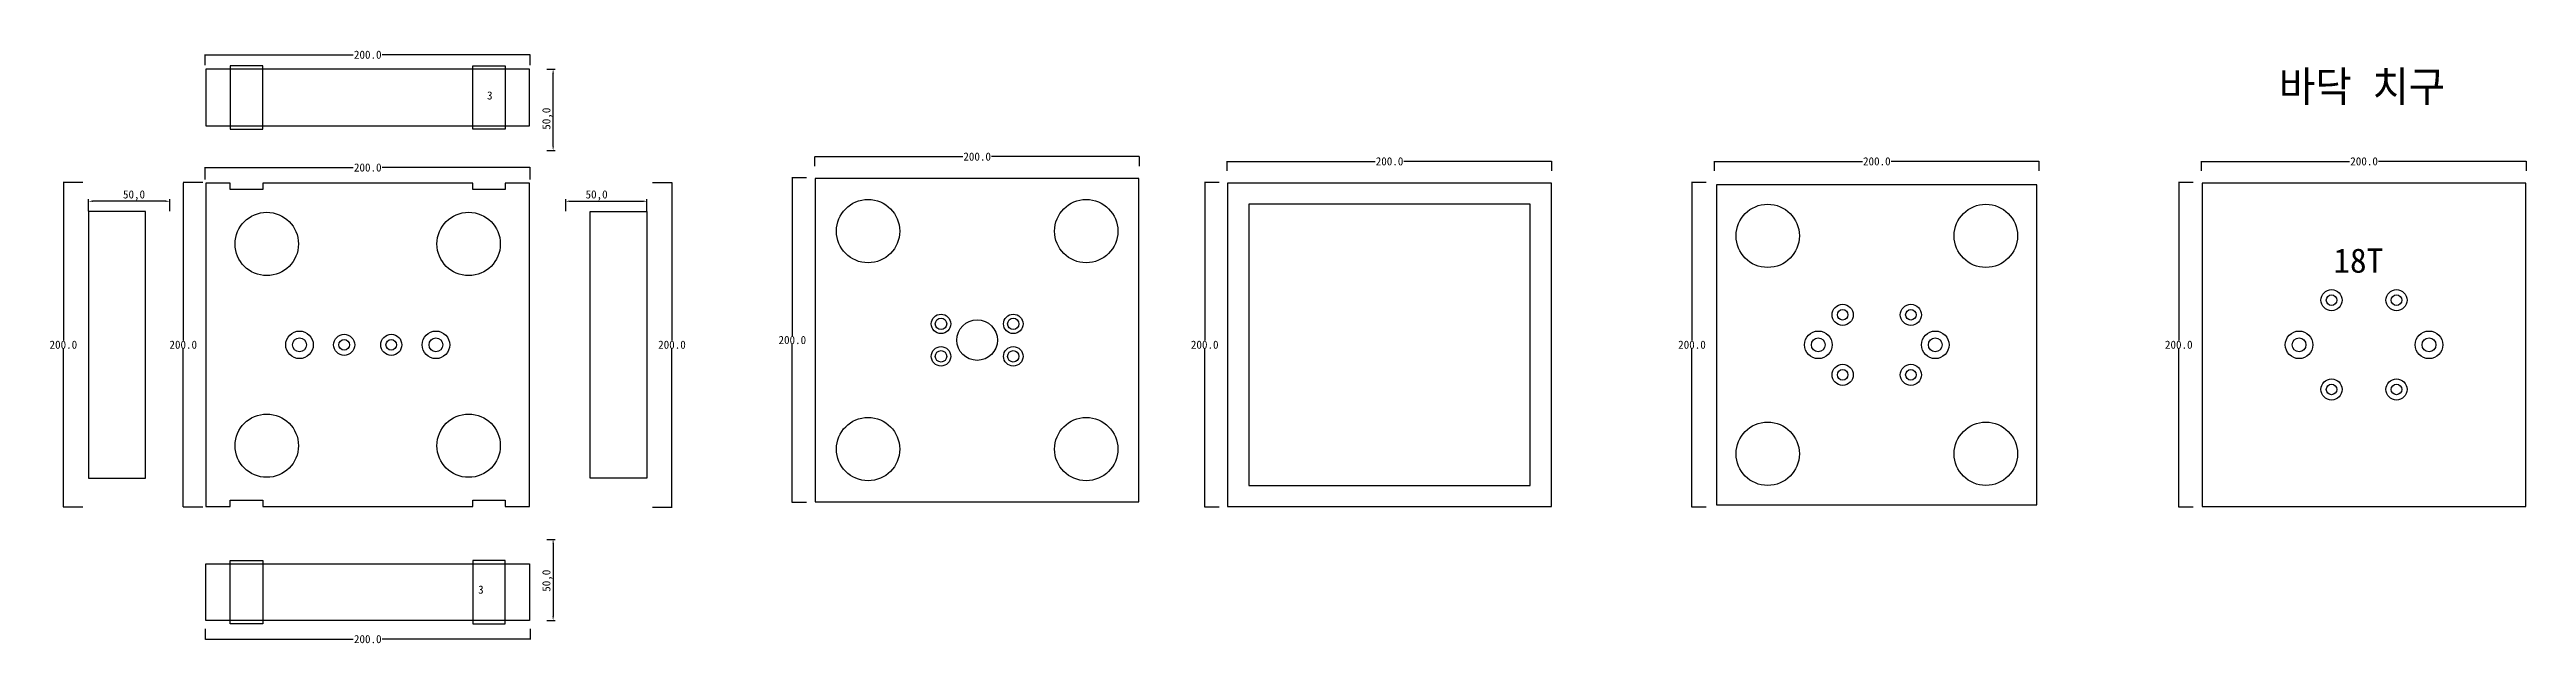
# Model space of a CAD drawing. Header units: millimetres. Extents: x 248 to 1773, y 158 to 525.
import ezdxf

# ---------------------------------------------------------------- set-up
doc = ezdxf.new("R2010")
doc.units = ezdxf.units.MM
for name, color, linetype in [('TEXT', 3, 'Continuous'), ('볼트 구멍', 7, 'Continuous'), ('치구', 7, 'Continuous'), ('치수', 7, 'Continuous')]:
    doc.layers.add(name, color=color, linetype=linetype)
doc.dimstyles.new('ISO-25', dxfattribs={"dimtxt": 2.5, "dimasz": 2.5, "dimexe": 1.25, "dimexo": 0.625, "dimtad": 1, "dimtxsty": 'Standard', "dimcen": 2.5, "dimadec": 0, "dimazin": 0, "dimtfac": 1, "dimtmove": 0, "dimatfit": 3, "dimfxl": 0, "dimarcsym": 0})
doc.dimstyles.get("Standard").update_dxf_attribs({"dimtxt": 7, "dimasz": 0.18, "dimexe": 0.18, "dimexo": 0.0625, "dimgap": 0.09, "dimtad": 0, "dimtih": 1, "dimtoh": 1, "dimdec": 1, "dimzin": 0, "dimdsep": 46, "dimtxsty": 'Standard', "dimcen": 0.09, "dimadec": 0, "dimazin": 0, "dimtfac": 1, "dimtdec": 1, "dimtofl": 0, "dimtmove": 0, "dimatfit": 3, "dimfxl": 0, "dimtolj": 1, "dimtzin": 0, "dimarcsym": 0})

# ---------------------------------------------------------------- blocks, each defined once
blk = doc.blocks.new('*D20')
at = {"layer": 'Defpoints', "color": 0, "linetype": 'Continuous'}
for p in [(973.5, 450.1), (1173.5, 456), (1173.5, 450.1)]:
    blk.add_point(p, dxfattribs=at)
at = {"layer": '치수', "color": 0, "linetype": 'Continuous', "lineweight": -2}
for p, q in [((973.5, 450.1), (973.5, 456.1)), ((973.7, 456), (1064.6, 456)), ((1173.3, 456), (1082.3, 456)), ((1173.5, 450.1), (1173.5, 456.1))]:
    blk.add_line(p, q, dxfattribs=at)
at = {"layer": '치수', "color": 0, "linetype": 'Continuous'}
for points in [[(973.7, 456), (973.7, 455.9), (973.5, 456)], [(1173.3, 456), (1173.3, 455.9), (1173.5, 456)]]:
    blk.add_solid(points, dxfattribs=at)
at = {"layer": '치수', "color": 0, "linetype": 'Continuous', "insert": (1073.5, 456), "char_height": 5, "attachment_point": 5}
blk.add_mtext('\\A1;200.0', dxfattribs=at)
blk = doc.blocks.new('*D21')
at = {"layer": 'Defpoints', "color": 0, "linetype": 'Continuous'}
for p in [(1268.6, 443), (1259.7, 243), (1268.6, 243)]:
    blk.add_point(p, dxfattribs=at)
at = {"layer": '치수', "color": 0, "linetype": 'Continuous', "lineweight": -2}
for p, q in [((1268.5, 443), (1259.5, 443)), ((1259.7, 442.8), (1259.7, 345.6)), ((1259.7, 243.1), (1259.7, 340.4)), ((1268.5, 243), (1259.5, 243))]:
    blk.add_line(p, q, dxfattribs=at)
at = {"layer": '치수', "color": 0, "linetype": 'Continuous'}
for points in [[(1259.6, 442.8), (1259.7, 442.8), (1259.7, 443)], [(1259.6, 243.1), (1259.7, 243.1), (1259.7, 243)]]:
    blk.add_solid(points, dxfattribs=at)
at = {"layer": '치수', "color": 0, "linetype": 'Continuous', "insert": (1259.7, 343), "char_height": 5, "attachment_point": 5}
blk.add_mtext('\\A1;200.0', dxfattribs=at)
blk = doc.blocks.new('*D22')
at = {"layer": 'Defpoints', "color": 0, "linetype": 'Continuous'}
for p in [(1568.3, 443), (1559.4, 243), (1568.3, 243)]:
    blk.add_point(p, dxfattribs=at)
at = {"layer": '치수', "color": 0, "linetype": 'Continuous', "lineweight": -2}
for p, q in [((1568.3, 443), (1559.2, 443)), ((1559.4, 442.8), (1559.4, 345.6)), ((1559.4, 243.1), (1559.4, 340.4)), ((1568.3, 243), (1559.2, 243))]:
    blk.add_line(p, q, dxfattribs=at)
at = {"layer": '치수', "color": 0, "linetype": 'Continuous'}
for points in [[(1559.4, 442.8), (1559.5, 442.8), (1559.4, 443)], [(1559.4, 243.1), (1559.5, 243.1), (1559.4, 243)]]:
    blk.add_solid(points, dxfattribs=at)
at = {"layer": '치수', "color": 0, "linetype": 'Continuous', "insert": (1559.4, 343), "char_height": 5, "attachment_point": 5}
blk.add_mtext('\\A1;200.0', dxfattribs=at)
blk = doc.blocks.new('*D23')
at = {"layer": 'Defpoints', "color": 0, "linetype": 'Continuous'}
for p in [(1273.5, 450.1), (1473.5, 456), (1473.5, 450.1)]:
    blk.add_point(p, dxfattribs=at)
at = {"layer": '치수', "color": 0, "linetype": 'Continuous', "lineweight": -2}
for p, q in [((1273.5, 450.1), (1273.5, 456.1)), ((1273.7, 456), (1364.6, 456)), ((1473.3, 456), (1382.3, 456)), ((1473.5, 450.1), (1473.5, 456.1))]:
    blk.add_line(p, q, dxfattribs=at)
at = {"layer": '치수', "color": 0, "linetype": 'Continuous'}
for points in [[(1273.7, 456), (1273.7, 455.9), (1273.5, 456)], [(1473.3, 456), (1473.3, 455.9), (1473.5, 456)]]:
    blk.add_solid(points, dxfattribs=at)
at = {"layer": '치수', "color": 0, "linetype": 'Continuous', "insert": (1373.5, 456), "char_height": 5, "attachment_point": 5}
blk.add_mtext('\\A1;200.0', dxfattribs=at)
blk = doc.blocks.new('*D24')
at = {"layer": 'Defpoints', "color": 0, "linetype": 'Continuous'}
for p in [(1573.5, 450.1), (1773.5, 456), (1773.5, 450.1)]:
    blk.add_point(p, dxfattribs=at)
at = {"layer": '치수', "color": 0, "linetype": 'Continuous', "lineweight": -2}
for p, q in [((1573.5, 450.1), (1573.5, 456.1)), ((1573.7, 456), (1664.6, 456)), ((1773.3, 456), (1682.3, 456)), ((1773.5, 450.1), (1773.5, 456.1))]:
    blk.add_line(p, q, dxfattribs=at)
at = {"layer": '치수', "color": 0, "linetype": 'Continuous'}
for points in [[(1573.7, 456), (1573.7, 455.9), (1573.5, 456)], [(1773.3, 456), (1773.3, 455.9), (1773.5, 456)]]:
    blk.add_solid(points, dxfattribs=at)
at = {"layer": '치수', "color": 0, "linetype": 'Continuous', "insert": (1673.5, 456), "char_height": 5, "attachment_point": 5}
blk.add_mtext('\\A1;200.0', dxfattribs=at)
blk = doc.blocks.new('*D25')
at = {"layer": 'Defpoints', "color": 0, "linetype": 'Continuous'}
for p in [(544.4, 521.7), (344.4, 515.3), (544.4, 515.3)]:
    blk.add_point(p, dxfattribs=at)
at = {"layer": '치수', "color": 0, "linetype": 'Continuous', "lineweight": -2}
for p, q in [((344.4, 515.3), (344.4, 521.8)), ((344.6, 521.7), (435.5, 521.7)), ((544.2, 521.7), (453.2, 521.7)), ((544.4, 515.3), (544.4, 521.8))]:
    blk.add_line(p, q, dxfattribs=at)
at = {"layer": '치수', "color": 0, "linetype": 'Continuous'}
for points in [[(344.6, 521.7), (344.6, 521.6), (344.4, 521.7)], [(544.2, 521.7), (544.2, 521.6), (544.4, 521.7)]]:
    blk.add_solid(points, dxfattribs=at)
at = {"layer": '치수', "color": 0, "linetype": 'Continuous', "insert": (444.4, 521.7), "char_height": 5, "attachment_point": 5}
blk.add_mtext('\\A1;200.0', dxfattribs=at)
blk = doc.blocks.new('*D26')
at = {"layer": 'Defpoints', "color": 0, "linetype": 'Continuous'}
for p in [(344.4, 444.8), (544.4, 452.2), (544.4, 444.8)]:
    blk.add_point(p, dxfattribs=at)
at = {"layer": '치수', "color": 0, "linetype": 'Continuous', "lineweight": -2}
for p, q in [((344.4, 444.8), (344.4, 452.4)), ((344.6, 452.2), (435.5, 452.2)), ((544.2, 452.2), (453.2, 452.2)), ((544.4, 444.8), (544.4, 452.4))]:
    blk.add_line(p, q, dxfattribs=at)
at = {"layer": '치수', "color": 0, "linetype": 'Continuous'}
for points in [[(344.6, 452.2), (344.6, 452.2), (344.4, 452.2)], [(544.2, 452.2), (544.2, 452.2), (544.4, 452.2)]]:
    blk.add_solid(points, dxfattribs=at)
at = {"layer": '치수', "color": 0, "linetype": 'Continuous', "insert": (444.4, 452.2), "char_height": 5, "attachment_point": 5}
blk.add_mtext('\\A1;200.0', dxfattribs=at)
blk = doc.blocks.new('*D27')
at = {"layer": 'Defpoints', "color": 0, "linetype": 'Continuous'}
for p in [(344.4, 168), (544.4, 168), (544.4, 161.6)]:
    blk.add_point(p, dxfattribs=at)
at = {"layer": '치수', "color": 0, "linetype": 'Continuous', "lineweight": -2}
for p, q in [((344.4, 167.9), (344.4, 161.4)), ((544.4, 167.9), (544.4, 161.4)), ((344.6, 161.6), (435.5, 161.6)), ((544.2, 161.6), (453.2, 161.6))]:
    blk.add_line(p, q, dxfattribs=at)
at = {"layer": '치수', "color": 0, "linetype": 'Continuous'}
for points in [[(344.6, 161.6), (344.6, 161.6), (344.4, 161.6)], [(544.2, 161.6), (544.2, 161.6), (544.4, 161.6)]]:
    blk.add_solid(points, dxfattribs=at)
at = {"layer": '치수', "color": 0, "linetype": 'Continuous', "insert": (444.4, 161.6), "char_height": 5, "attachment_point": 5}
blk.add_mtext('\\A1;200.0', dxfattribs=at)
blk = doc.blocks.new('*D28')
at = {"layer": 'Defpoints', "color": 0, "linetype": 'Continuous'}
for p in [(269.1, 443), (257, 243), (269.1, 243)]:
    blk.add_point(p, dxfattribs=at)
at = {"layer": '치수', "color": 0, "linetype": 'Continuous', "lineweight": -2}
for p, q in [((269, 443), (256.8, 443)), ((257, 442.8), (257, 345.6)), ((257, 243.1), (257, 340.4)), ((269, 243), (256.8, 243))]:
    blk.add_line(p, q, dxfattribs=at)
at = {"layer": '치수', "color": 0, "linetype": 'Continuous'}
for points in [[(257, 442.8), (257, 442.8), (257, 443)], [(257, 243.1), (257, 243.1), (257, 243)]]:
    blk.add_solid(points, dxfattribs=at)
at = {"layer": '치수', "color": 0, "linetype": 'Continuous', "insert": (257, 343), "char_height": 5, "attachment_point": 5}
blk.add_mtext('\\A1;200.0', dxfattribs=at)
blk = doc.blocks.new('*D29')
at = {"layer": 'Defpoints', "color": 0, "linetype": 'Continuous'}
for p in [(342.9, 443), (330.8, 243), (342.9, 243)]:
    blk.add_point(p, dxfattribs=at)
at = {"layer": '치수', "color": 0, "linetype": 'Continuous', "lineweight": -2}
for p, q in [((342.9, 443), (330.7, 443)), ((330.8, 442.8), (330.8, 345.6)), ((330.8, 243.1), (330.8, 340.4)), ((342.9, 243), (330.7, 243))]:
    blk.add_line(p, q, dxfattribs=at)
at = {"layer": '치수', "color": 0, "linetype": 'Continuous'}
for points in [[(330.8, 442.8), (330.9, 442.8), (330.8, 443)], [(330.8, 243.1), (330.9, 243.1), (330.8, 243)]]:
    blk.add_solid(points, dxfattribs=at)
at = {"layer": '치수', "color": 0, "linetype": 'Continuous', "insert": (330.8, 343), "char_height": 5, "attachment_point": 5}
blk.add_mtext('\\A1;200.0', dxfattribs=at)
blk = doc.blocks.new('*D30')
at = {"layer": 'Defpoints', "color": 0}
for p in [(272.5, 431.4), (272.5, 424.8), (322.5, 424.8)]:
    blk.add_point(p, dxfattribs=at)
at = {"layer": '치수', "color": 0, "lineweight": -2}
for p, q in [((272.5, 425.4), (272.5, 432.7)), ((320, 431.4), (275, 431.4)), ((322.5, 425.4), (322.5, 432.7))]:
    blk.add_line(p, q, dxfattribs=at)
at = {"layer": '치수', "color": 0}
for points in [[(275, 431.9), (275, 431), (272.5, 431.4)], [(320, 431.9), (320, 431), (322.5, 431.4)]]:
    blk.add_solid(points, dxfattribs=at)
at = {"layer": '치수', "color": 0, "insert": (300.5, 435), "char_height": 5, "attachment_point": 5}
blk.add_mtext('50,0', dxfattribs=at)
blk = doc.blocks.new('*D31')
at = {"layer": 'Defpoints', "color": 0, "linetype": 'Continuous'}
for p in [(714.7, 445.9), (705.8, 245.9), (714.7, 245.9)]:
    blk.add_point(p, dxfattribs=at)
at = {"layer": '치수', "color": 0, "linetype": 'Continuous', "lineweight": -2}
for p, q in [((714.6, 445.9), (705.6, 445.9)), ((705.8, 445.7), (705.8, 348.5)), ((705.8, 246), (705.8, 343.3)), ((714.6, 245.9), (705.6, 245.9))]:
    blk.add_line(p, q, dxfattribs=at)
at = {"layer": '치수', "color": 0, "linetype": 'Continuous'}
for points in [[(705.8, 445.7), (705.8, 445.7), (705.8, 445.9)], [(705.8, 246), (705.8, 246), (705.8, 245.9)]]:
    blk.add_solid(points, dxfattribs=at)
at = {"layer": '치수', "color": 0, "linetype": 'Continuous', "insert": (705.8, 345.9), "char_height": 5, "attachment_point": 5}
blk.add_mtext('\\A1;200.0', dxfattribs=at)
blk = doc.blocks.new('*D32')
at = {"layer": 'Defpoints', "color": 0, "linetype": 'Continuous'}
for p in [(968.6, 443), (959.7, 243), (968.6, 243)]:
    blk.add_point(p, dxfattribs=at)
at = {"layer": '치수', "color": 0, "linetype": 'Continuous', "lineweight": -2}
for p, q in [((968.5, 443), (959.5, 443)), ((959.7, 442.8), (959.7, 345.6)), ((959.7, 243.1), (959.7, 340.4)), ((968.5, 243), (959.5, 243))]:
    blk.add_line(p, q, dxfattribs=at)
at = {"layer": '치수', "color": 0, "linetype": 'Continuous'}
for points in [[(959.6, 442.8), (959.7, 442.8), (959.7, 443)], [(959.6, 243.1), (959.7, 243.1), (959.7, 243)]]:
    blk.add_solid(points, dxfattribs=at)
at = {"layer": '치수', "color": 0, "linetype": 'Continuous', "insert": (959.7, 343), "char_height": 5, "attachment_point": 5}
blk.add_mtext('\\A1;200.0', dxfattribs=at)
blk = doc.blocks.new('*D33')
at = {"layer": 'Defpoints', "color": 0, "linetype": 'Continuous'}
for p in [(619.7, 443), (619.7, 243), (631.7, 243)]:
    blk.add_point(p, dxfattribs=at)
at = {"layer": '치수', "color": 0, "linetype": 'Continuous', "lineweight": -2}
for p, q in [((619.7, 443), (631.9, 443)), ((631.7, 442.8), (631.7, 345.6)), ((631.7, 243.1), (631.7, 340.4)), ((619.7, 243), (631.9, 243))]:
    blk.add_line(p, q, dxfattribs=at)
at = {"layer": '치수', "color": 0, "linetype": 'Continuous'}
for points in [[(631.7, 442.8), (631.8, 442.8), (631.7, 443)], [(631.7, 243.1), (631.8, 243.1), (631.7, 243)]]:
    blk.add_solid(points, dxfattribs=at)
at = {"layer": '치수', "color": 0, "linetype": 'Continuous', "insert": (631.7, 343), "char_height": 5, "attachment_point": 5}
blk.add_mtext('\\A1;200.0', dxfattribs=at)
blk = doc.blocks.new('*D34')
at = {"layer": 'Defpoints', "color": 0}
for p in [(554.1, 223.1), (554.1, 173.1), (558.5, 173.1)]:
    blk.add_point(p, dxfattribs=at)
at = {"layer": '치수', "color": 0, "lineweight": -2}
for p, q in [((554.7, 223.1), (559.8, 223.1)), ((558.5, 220.6), (558.5, 175.6)), ((554.7, 173.1), (559.8, 173.1))]:
    blk.add_line(p, q, dxfattribs=at)
at = {"layer": '치수', "color": 0}
for points in [[(558.1, 220.6), (559, 220.6), (558.5, 223.1)], [(558.1, 175.6), (559, 175.6), (558.5, 173.1)]]:
    blk.add_solid(points, dxfattribs=at)
at = {"layer": '치수', "color": 0, "insert": (555, 197.6), "char_height": 5, "attachment_point": 5, "rotation": 90}
blk.add_mtext('50,0', dxfattribs=at)
blk = doc.blocks.new('*D35')
at = {"layer": 'Defpoints', "color": 0, "linetype": 'Continuous'}
for p in [(919.6, 458.9), (719.6, 453), (919.6, 453)]:
    blk.add_point(p, dxfattribs=at)
at = {"layer": '치수', "color": 0, "linetype": 'Continuous', "lineweight": -2}
for p, q in [((719.6, 453), (719.6, 459)), ((719.8, 458.9), (810.7, 458.9)), ((919.4, 458.9), (828.4, 458.9)), ((919.6, 453), (919.6, 459))]:
    blk.add_line(p, q, dxfattribs=at)
at = {"layer": '치수', "color": 0, "linetype": 'Continuous'}
for points in [[(719.8, 458.9), (719.8, 458.8), (719.6, 458.9)], [(919.4, 458.9), (919.4, 458.8), (919.6, 458.9)]]:
    blk.add_solid(points, dxfattribs=at)
at = {"layer": '치수', "color": 0, "linetype": 'Continuous', "insert": (819.6, 458.9), "char_height": 5, "attachment_point": 5}
blk.add_mtext('\\A1;200.0', dxfattribs=at)
blk = doc.blocks.new('*D36')
at = {"layer": 'Defpoints', "color": 0}
for p in [(616.3, 431.4), (566.3, 424.8), (616.3, 424.8)]:
    blk.add_point(p, dxfattribs=at)
at = {"layer": '치수', "color": 0, "lineweight": -2}
for p, q in [((566.3, 425.4), (566.3, 432.7)), ((568.8, 431.4), (613.8, 431.4)), ((616.3, 425.4), (616.3, 432.7))]:
    blk.add_line(p, q, dxfattribs=at)
at = {"layer": '치수', "color": 0}
for points in [[(568.8, 431.9), (568.8, 431), (566.3, 431.4)], [(613.8, 431.9), (613.8, 431), (616.3, 431.4)]]:
    blk.add_solid(points, dxfattribs=at)
at = {"layer": '치수', "color": 0, "insert": (585.3, 435), "char_height": 5, "attachment_point": 5}
blk.add_mtext('50,0', dxfattribs=at)
blk = doc.blocks.new('*D37')
at = {"layer": 'Defpoints', "color": 0}
for p in [(554.1, 512.8), (558.5, 512.8), (554.1, 462.8)]:
    blk.add_point(p, dxfattribs=at)
at = {"layer": '치수', "color": 0, "lineweight": -2}
for p, q in [((554.7, 512.8), (559.8, 512.8)), ((558.5, 465.3), (558.5, 510.3)), ((554.7, 462.8), (559.8, 462.8))]:
    blk.add_line(p, q, dxfattribs=at)
at = {"layer": '치수', "color": 0}
for points in [[(558.1, 510.3), (559, 510.3), (558.5, 512.8)], [(558.1, 465.3), (559, 465.3), (558.5, 462.8)]]:
    blk.add_solid(points, dxfattribs=at)
at = {"layer": '치수', "color": 0, "insert": (555, 482.3), "char_height": 5, "attachment_point": 5, "rotation": 90}
blk.add_mtext('50,0', dxfattribs=at)

msp = doc.modelspace()

# ---------------------------------------------------------------- linework, layer by layer
at = {"layer": '볼트 구멍', "color": 6}
for centre, radius in [((1352.47, 361.46), 6.5), ((1394.47, 361.46), 6.5), ((1653.47, 370.46), 6.5), ((1693.47, 370.46), 6.5), ((797.34, 355.86), 6), ((841.84, 355.86), 6), ((1337.47, 342.96), 8.5), ((1409.47, 342.96), 8.5), ((1633.47, 342.96), 8.5), ((1713.47, 342.96), 8.5), ((797.34, 335.86), 6), ((841.84, 335.86), 6), ((1352.47, 324.46), 6.5), ((1394.47, 324.46), 6.5), ((1653.47, 315.46), 6.5), ((1693.47, 315.46), 6.5)]:
    msp.add_circle(centre, radius, dxfattribs=at)
at = {"layer": '볼트 구멍', "color": 3}
for centre, radius in [((1653.47, 370.46), 3.25), ((1693.47, 370.46), 3.25), ((797.34, 355.86), 3.5), ((819.59, 345.86), 12.5), ((841.84, 355.86), 3.5), ((1352.47, 361.46), 3.25), ((1394.47, 361.46), 3.25), ((402.37, 342.96), 4.25), ((429.87, 342.96), 3.25), ((458.87, 342.96), 3.25), ((486.37, 342.96), 4.25), ((797.34, 335.86), 3.5), ((841.84, 335.86), 3.5), ((1337.47, 342.96), 4.25), ((1409.47, 342.96), 4.25), ((1633.47, 342.96), 4.25), ((1713.47, 342.96), 4.25), ((1352.47, 324.46), 3.25), ((1394.47, 324.46), 3.25), ((1653.47, 315.46), 3.25), ((1693.47, 315.46), 3.25)]:
    msp.add_circle(centre, radius, dxfattribs=at)
at = {"layer": '볼트 구멍', "color": 2}
for centre, radius in [((402.37, 342.96), 8.5), ((486.37, 342.96), 8.5), ((429.87, 342.96), 6.5), ((458.87, 342.96), 6.5)]:
    msp.add_circle(centre, radius, dxfattribs=at)
at = {"layer": '치구'}
for points in [[(344.72, 477.83), (544.02, 477.83), (544.02, 512.83), (344.72, 512.83)], [(344.72, 243.31), (359.72, 243.31), (359.72, 247.31), (379.72, 247.31), (379.72, 243.31), (509.02, 243.31), (509.02, 247.31), (529.02, 247.31), (529.02, 243.31), (544.02, 243.31), (544.02, 442.61), (529.02, 442.61), (529.02, 438.61), (509.02, 438.61), (509.02, 442.61), (379.72, 442.61), (379.72, 438.61), (359.72, 438.61), (359.72, 442.61), (344.72, 442.61)], [(719.94, 445.51), (719.94, 246.21), (919.24, 246.21), (919.24, 445.51)], [(973.82, 442.61), (973.82, 243.31), (1173.12, 243.31), (1173.12, 442.61)], [(1573.82, 442.61), (1573.82, 243.31), (1773.12, 243.31), (1773.12, 442.61)], [(986.82, 429.61), (986.82, 256.31), (1160.12, 256.31), (1160.12, 429.61)], [(1274.82, 441.61), (1274.82, 244.31), (1472.12, 244.31), (1472.12, 441.61)], [(307.47, 425.21), (272.47, 425.21), (272.47, 260.71), (307.47, 260.71)], [(581.27, 425.21), (616.27, 425.21), (616.27, 260.71), (581.27, 260.71)], [(344.72, 208.09), (544.02, 208.09), (544.02, 173.09), (344.72, 173.09)]]:
    msp.add_lwpolyline(points, close=True, dxfattribs=at)
at = {"layer": '치구', "color": 1}
for points in [[(359.72, 475.83), (379.72, 475.83), (379.72, 514.83), (359.72, 514.83)], [(529.02, 475.83), (509.02, 475.83), (509.02, 514.83), (529.02, 514.83)], [(359.72, 210.09), (379.72, 210.09), (379.72, 171.1), (359.72, 171.1)], [(529.02, 210.09), (509.02, 210.09), (509.02, 171.1), (529.02, 171.1)]]:
    msp.add_lwpolyline(points, close=True, dxfattribs=at)
at = {"layer": '치구'}
for centre in [(752.44, 413.01), (886.74, 413.01), (1306.32, 410.11), (1440.62, 410.11), (382.22, 405.11), (506.52, 405.11), (382.22, 280.81), (506.52, 280.81), (752.44, 278.71), (886.74, 278.71), (1306.32, 275.81), (1440.62, 275.81)]:
    msp.add_circle(centre, 19.5, dxfattribs=at)

# ---------------------------------------------------------------- texts
at = {"layer": 'TEXT', "linetype": 'Continuous'}
msp.add_text('바닥 치구', height=18.75, dxfattribs=at).set_placement((1621, 492.83))
at = {"layer": 'TEXT', "color": 1}
for s, height, p in [('3', 5, (517.84, 494.13)), ('18T', 15, (1654.63, 387.4)), ('3', 5, (512.36, 189.62))]:
    msp.add_text(s, height=height, dxfattribs=at).set_placement(p)

# ---------------------------------------------------------------- dimensions: what is measured, and where the dimension line sits
at = {"layer": '치수', "color": 4, "linetype": 'Continuous'}
for base, p1, p2, picture, middle in [((544.37, 521.65), (344.37, 515.26), (544.37, 515.26), '*D25', (444.37, 521.65)), ((544.37, 161.58), (344.37, 167.98), (544.37, 167.98), '*D27', (444.37, 161.58))]:
    dim = msp.add_linear_dim(base=base, p1=p1, p2=p2, dimstyle='Standard', override={"dimtxt": 5}, dxfattribs=at)
    dim.commit()
    dim.dimension.update_dxf_attribs({"geometry": picture, "text_midpoint": middle, "dimtype": 160})
at = {"layer": '치수', "color": 4}
for base, p1, p2, angle, picture, middle in [((558.54, 512.83), (554.05, 462.83), (554.05, 512.83), 90, '*D37', (558.54, 482.33)), ((272.47, 431.44), (322.47, 424.81), (272.47, 424.81), 180, '*D30', (300.47, 431.44)), ((558.54, 173.09), (554.05, 223.09), (554.05, 173.09), 270, '*D34', (558.54, 197.59))]:
    dim = msp.add_linear_dim(base=base, p1=p1, p2=p2, angle=angle, dimstyle='ISO-25', override={"dimtxt": 5, "dimdec": 1, "dimzin": 0, "dimtdec": 1}, dxfattribs=at)
    dim.commit()
    dim.dimension.update_dxf_attribs({"geometry": picture, "text_midpoint": middle, "dimtype": 160})
at = {"layer": '치수', "color": 4, "linetype": 'Continuous'}
for base, p1, p2, picture, middle in [((919.59, 458.85), (719.59, 452.97), (919.59, 452.97), '*D35', (819.59, 458.85)), ((1173.47, 455.95), (973.47, 450.07), (1173.47, 450.07), '*D20', (1073.47, 455.95)), ((1473.47, 455.95), (1273.47, 450.07), (1473.47, 450.07), '*D23', (1373.47, 455.95)), ((1773.47, 455.95), (1573.47, 450.07), (1773.47, 450.07), '*D24', (1673.47, 455.95)), ((544.37, 452.18), (344.37, 444.79), (544.37, 444.79), '*D26', (444.37, 452.18))]:
    dim = msp.add_linear_dim(base=base, p1=p1, p2=p2, dimstyle='Standard', override={"dimtxt": 5}, dxfattribs=at)
    dim.commit()
    dim.dimension.update_dxf_attribs({"geometry": picture, "text_midpoint": middle})
for base, p1, p2, picture, middle in [((257.01, 242.96), (269.08, 442.96), (269.08, 242.96), '*D28', (257.01, 342.96)), ((330.84, 242.96), (342.91, 442.96), (342.91, 242.96), '*D29', (330.84, 342.96)), ((631.74, 242.96), (619.67, 442.96), (619.67, 242.96), '*D33', (631.74, 342.96)), ((705.79, 245.86), (714.7, 445.86), (714.7, 245.86), '*D31', (705.79, 345.86)), ((959.68, 242.96), (968.58, 442.96), (968.58, 242.96), '*D32', (959.68, 342.96)), ((1259.68, 242.96), (1268.58, 442.96), (1268.58, 242.96), '*D21', (1259.68, 342.96)), ((1559.43, 242.96), (1568.33, 442.96), (1568.33, 242.96), '*D22', (1559.43, 342.96))]:
    dim = msp.add_linear_dim(base=base, p1=p1, p2=p2, angle=90, dimstyle='Standard', override={"dimtxt": 5}, dxfattribs=at)
    dim.commit()
    dim.dimension.update_dxf_attribs({"geometry": picture, "text_midpoint": middle})
at = {"layer": '치수', "color": 4}
dim = msp.add_linear_dim(base=(616.27, 431.44), p1=(566.27, 424.81), p2=(616.27, 424.81), dimstyle='ISO-25', override={"dimtxt": 5, "dimdec": 1, "dimzin": 0, "dimtdec": 1}, dxfattribs=at)
dim.commit()
dim.dimension.update_dxf_attribs({"geometry": '*D36', "text_midpoint": (585.27, 431.44), "dimtype": 160})

doc.saveas('drawing.dxf')
